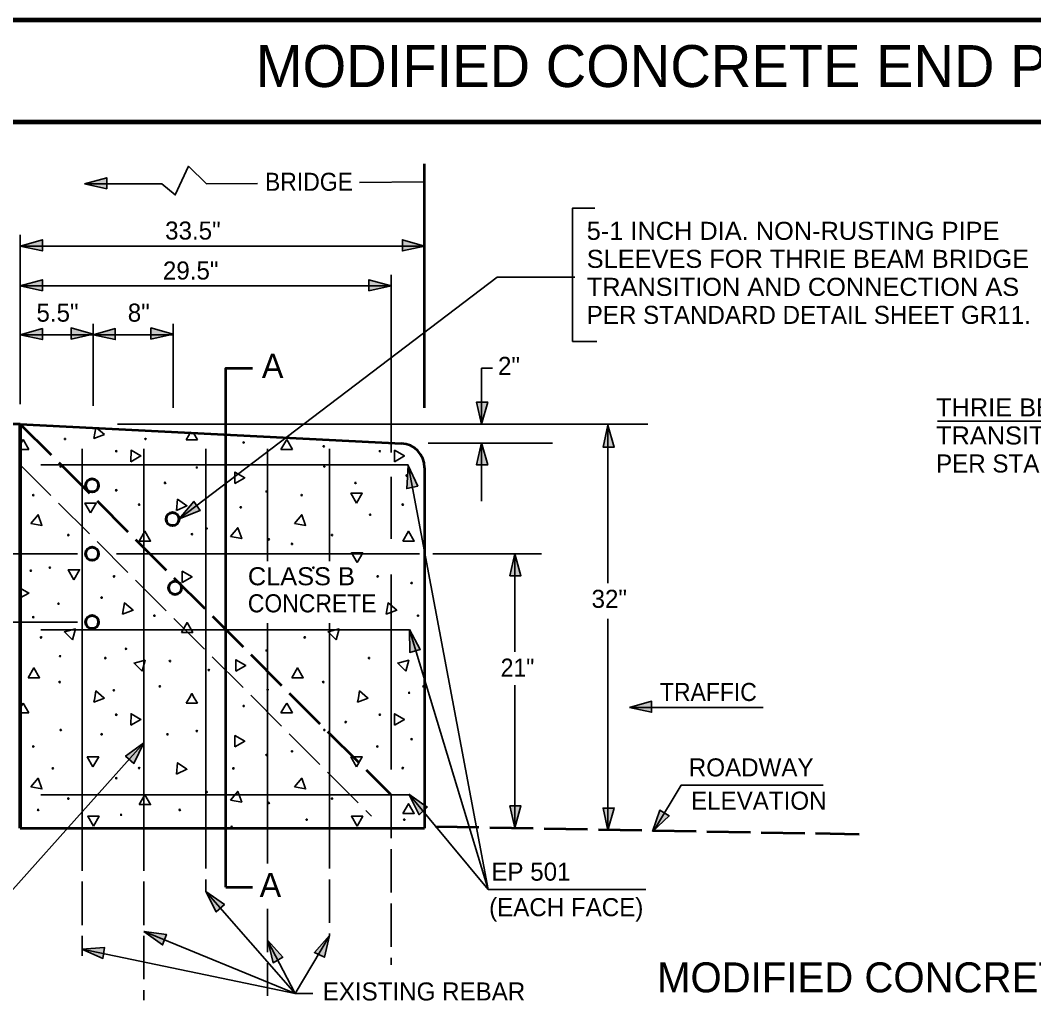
# Model space of a CAD drawing. Extents: x -8731 to -2098, y -68371 to -56618.
# Drawn here: x -3272 to -2713, y -67852 to -67310 of the extents above; entities that cross this region are included whole.
import ezdxf
from ezdxf.enums import TextEntityAlignment as Align

# ---------------------------------------------------------------- set-up
doc = ezdxf.new("R2010")
doc.units = 0
doc.header["$LTSCALE"] = 4
doc.linetypes.add('LONG_DASHED', pattern=[7.5, 6, -1.5])
doc.layers.add('1', color=7, linetype='Continuous', lineweight=35)
doc.layers.add('3', color=7, linetype='Continuous')

msp = doc.modelspace()

# ---------------------------------------------------------------- hatches: boundary and pattern name
at = {"layer": '1'}
for points in [[(-3236.7, -67400.44), (-3224.5, -67403.12), (-3224.5, -67397)], [(-3272.22, -67434.74), (-3260.04, -67437.44), (-3260.04, -67431.3)], [(-3049.06, -67434.74), (-3061.22, -67437.44), (-3061.22, -67431.3)], [(-3272.22, -67456.8), (-3260.04, -67459.48), (-3260.04, -67453.36)], [(-3067.52, -67456.8), (-3079.7, -67459.48), (-3079.7, -67453.36)], [(-3231.98, -67483.44), (-3244.16, -67486.12), (-3244.16, -67480)], [(-3187.88, -67483.44), (-3200.06, -67486.12), (-3200.06, -67480)], [(-3272.22, -67483.74), (-3260.04, -67486.44), (-3260.04, -67480.32)], [(-3231.98, -67483.74), (-3219.8, -67486.44), (-3219.8, -67480.32)], [(-3017.58, -67533.12), (-3020.28, -67520.94), (-3014.14, -67520.94)], [(-2947.76, -67533.6), (-2950.44, -67545.8), (-2944.32, -67545.8)], [(-3017.58, -67543.4), (-3020.28, -67555.6), (-3014.14, -67555.6)], [(-3058.02, -67556.04), (-3052.82, -67567.36), (-3058.82, -67568.66)], [(-3184.5, -67585.46), (-3172.94, -67580.82), (-3176.38, -67575.76)], [(-2999.22, -67604.66), (-3001.9, -67616.84), (-2995.78, -67616.84)], [(-3057.4, -67646.56), (-3051.36, -67657.48), (-3057.22, -67659.22)], [(-2935.86, -67689.56), (-2923.7, -67692.26), (-2923.7, -67686.12)], [(-3203.94, -67709.08), (-3214.04, -67716.4), (-3209.46, -67720.48)], [(-3057.78, -67737.54), (-3047.5, -67744.6), (-3051.96, -67748.8)], [(-2999.22, -67756.08), (-3001.9, -67743.92), (-2995.78, -67743.92)], [(-2947.76, -67757.32), (-2950.44, -67745.14), (-2944.32, -67745.14)], [(-2923.2, -67758.12), (-2919.18, -67746.32), (-2913.94, -67749.5)], [(-3169.82, -67791.28), (-3159.54, -67798.34), (-3164, -67802.52)], [(-3203.94, -67813.34), (-3191.58, -67814.96), (-3193.66, -67820.72)], [(-3101.44, -67815.44), (-3104.34, -67827.56), (-3109.84, -67824.9)], [(-3135.58, -67818.2), (-3127.28, -67827.52), (-3132.62, -67830.52)], [(-3238.2, -67823.12), (-3225.76, -67822.14), (-3226.62, -67828.2)]]:
    msp.add_hatch(color=256, dxfattribs=at).paths.add_polyline_path(points)

# ---------------------------------------------------------------- linework, layer by layer
at = {"layer": '1', "lineweight": 100}
for p, q in [((-2148.78, -67310.06), (-3641.02, -67310.06)), ((-2148.78, -67366.3), (-3641.02, -67366.3))]:
    msp.add_line(p, q, dxfattribs=at)
at = {"layer": '1', "lineweight": 53}
for p, q in [((-3049.06, -67524.18), (-3049.06, -67389.4)), ((-3272.22, -67533.1), (-3061.78, -67543.72)), ((-3049.06, -67557.18), (-3049.06, -67756.28)), ((-3272.22, -67756.28), (-3049.06, -67756.28)), ((-3158.72, -67788.84), (-3144.02, -67788.84))]:
    msp.add_line(p, q, dxfattribs=at)
at = {"layer": '1'}
for p, q in [((-3141.32, -67400.16), (-3169.5, -67400.44)), ((-3049.44, -67399.2), (-3084.98, -67399.58)), ((-3272.22, -67522.04), (-3272.22, -67428.62)), ((-3272.42, -67434.74), (-3049.06, -67434.74)), ((-3067.52, -67548.68), (-3067.52, -67450.68)), ((-3272.42, -67456.8), (-3067.52, -67456.8)), ((-3231.98, -67522.96), (-3231.98, -67477.62)), ((-3187.88, -67524.18), (-3187.88, -67477.62)), ((-3187.88, -67483.74), (-3272.22, -67483.74)), ((-2967.36, -67487.42), (-2953.88, -67487.42)), ((-3017.58, -67532.76), (-3017.58, -67502.12)), ((-3017.58, -67502.12), (-3011.46, -67502.12)), ((-3230.5, -67535.12), (-3231.54, -67541.1)), ((-3225.66, -67538.92), (-3229.98, -67535.4)), ((-3218.5, -67533.1), (-2925.7, -67533.1)), ((-2947.76, -67620.96), (-2947.76, -67533.1)), ((-3270.66, -67541.64), (-3272.22, -67544.3)), ((-3267.54, -67547.06), (-3270.66, -67541.64)), ((-3231.54, -67541.1), (-3225.66, -67538.92)), ((-3178.12, -67537.42), (-3180.64, -67541.74)), ((-3180.64, -67541.74), (-3174.34, -67541.74)), ((-3174.34, -67541.74), (-3176.56, -67537.92)), ((-3125.12, -67541.64), (-3126.14, -67543.38)), ((-3122, -67547.06), (-3125.12, -67541.64)), ((-3272.22, -67547.06), (-3267.54, -67547.06)), ((-3238.08, -67756.28), (-3238.08, -67546.72)), ((-3203.94, -67756.28), (-3203.94, -67546.72)), ((-3169.8, -67756.28), (-3169.8, -67546.72)), ((-3135.66, -67608.72), (-3135.66, -67546.72)), ((-3126.14, -67543.38), (-3128.28, -67547.06)), ((-3128.28, -67547.06), (-3126.14, -67547.06)), ((-3126.14, -67547.06), (-3122, -67547.06)), ((-3101.52, -67608.72), (-3101.52, -67546.72)), ((-3046.98, -67543.66), (-2978.38, -67543.66)), ((-3017.58, -67575.64), (-3017.58, -67543.78)), ((-3260.9, -67555.6), (-3058.02, -67555.6)), ((-3013.9, -67790.04), (-3058.02, -67555.6)), ((-3067.52, -67596.46), (-3067.52, -67562.16)), ((-3318.84, -67604.66), (-3240.68, -67604.66)), ((-3219.12, -67604.66), (-3051.9, -67604.66)), ((-3044.54, -67604.66), (-2984.5, -67604.66)), ((-2999.22, -67658.94), (-2999.22, -67604.66)), ((-3067.52, -67723.88), (-3067.52, -67616.06)), ((-3240.56, -67642.4), (-3317.74, -67642.4)), ((-2947.76, -67756.96), (-2947.76, -67640.56)), ((-3260.9, -67646.7), (-3057.4, -67646.7)), ((-3135.66, -67756.28), (-3135.66, -67643)), ((-3101.52, -67756.28), (-3101.52, -67643)), ((-3013.9, -67790.04), (-3057.4, -67646.7)), ((-2999.22, -67756.3), (-2999.22, -67677.32)), ((-3270.66, -67687.18), (-3272.1, -67689.64)), ((-3267.54, -67692.6), (-3270.66, -67687.18)), ((-3231.1, -67684.18), (-3231.54, -67686.64)), ((-3231.54, -67686.64), (-3225.66, -67684.48)), ((-3225.66, -67684.48), (-3226.02, -67684.18)), ((-3178.82, -67684.18), (-3180.64, -67687.28)), ((-3180.64, -67687.28), (-3174.34, -67687.28)), ((-3174.34, -67687.28), (-3176.16, -67684.18)), ((-3125.12, -67687.18), (-3126.14, -67688.92)), ((-3122, -67692.6), (-3125.12, -67687.18)), ((-3085.58, -67684.18), (-3086, -67686.64)), ((-3086, -67686.64), (-3080.1, -67684.48)), ((-3080.1, -67684.48), (-3080.48, -67684.18)), ((-3272.22, -67692.6), (-3267.54, -67692.6)), ((-3126.14, -67688.92), (-3128.28, -67692.6)), ((-3128.28, -67692.6), (-3126.14, -67692.6)), ((-3126.14, -67692.6), (-3122, -67692.6)), ((-2862, -67689.56), (-2935.5, -67689.56)), ((-3260.9, -67737.8), (-3057.4, -67737.8)), ((-3120.5, -67847.6), (-3169.8, -67791.24)), ((-3120.5, -67847.6), (-3203.8, -67813.3)), ((-3120.5, -67847.6), (-3135.66, -67818.2)), ((-3120.5, -67847.6), (-3238.1, -67823.1))]:
    msp.add_line(p, q, dxfattribs=at)
at = {"layer": '1', "linetype": 'LONG_DASHED', "lineweight": 53}
for p, q in [((-3272.22, -67533.1), (-3583.54, -67532.6)), ((-3272.22, -67533.1), (-3067.86, -67737.48)), ((-2809.1, -67759.7), (-3049.26, -67755.4))]:
    msp.add_line(p, q, dxfattribs=at)
at = {"layer": '1', "lineweight": 70}
msp.add_line((-3272.22, -67756.28), (-3272.22, -67533.3), dxfattribs=at)
at = {"layer": '1', "linetype": 'LONG_DASHED'}
for p, q in [((-3272.26, -67555.56), (-3078.3, -67749.54)), ((-3067.52, -67737.8), (-3067.52, -67831.68)), ((-3238.08, -67755.72), (-3238.1, -67826.78)), ((-3203.94, -67755.72), (-3203.94, -67851.28)), ((-3169.8, -67754.5), (-3169.8, -67791.24)), ((-3135.66, -67755.72), (-3135.66, -67775.8)), ((-3101.52, -67754.5), (-3101.52, -67815.76)), ((-3135.66, -67800.8), (-3135.66, -67848.84))]:
    msp.add_line(p, q, dxfattribs=at)
at = {"layer": '1'}
for points in [[(-3169.5, -67400.44), (-3179.3, -67390.64), (-3186.66, -67406.56), (-3194, -67400.44), (-3235.66, -67400.44)], [(-2967.36, -67487.42), (-2967.36, -67413.92), (-2955.1, -67413.92)], [(-3184.5, -67585.46), (-3009.02, -67451.88), (-2966.14, -67451.88)], [(-2765.9, -67531.52), (-2518.44, -67531.52), (-2479.24, -67562.16)], [(-3272.22, -67629.12), (-3267.5, -67626.4), (-3272.22, -67623.68)], [(-3226.02, -67684.18), (-3230.44, -67680.48), (-3231.1, -67684.18)], [(-3226.02, -67684.18), (-3230.44, -67680.48), (-3231.1, -67684.18)], [(-3080.48, -67684.18), (-3084.9, -67680.48), (-3085.58, -67684.18)], [(-3080.48, -67684.18), (-3084.9, -67680.48), (-3085.58, -67684.18)], [(-3176.16, -67684.18), (-3177.5, -67681.88), (-3178.82, -67684.18)], [(-3401.06, -67828), (-3310.38, -67828), (-3203.94, -67709.16)], [(-2828.92, -67732.44), (-2907.32, -67732.44), (-2922.02, -67756.96)], [(-2926.94, -67790.04), (-3013.9, -67790.04), (-3057.4, -67737.8)], [(-3110.7, -67847.6), (-3120.5, -67847.6), (-3101.52, -67815.76)]]:
    msp.add_lwpolyline(points, dxfattribs=at)
for points in [[(-3236.7, -67400.44), (-3224.5, -67403.12), (-3224.5, -67397)], [(-3272.22, -67434.74), (-3260.04, -67437.44), (-3260.04, -67431.3)], [(-3049.06, -67434.74), (-3061.22, -67437.44), (-3061.22, -67431.3)], [(-3272.22, -67456.8), (-3260.04, -67459.48), (-3260.04, -67453.36)], [(-3067.52, -67456.8), (-3079.7, -67459.48), (-3079.7, -67453.36)], [(-3231.98, -67483.44), (-3244.16, -67486.12), (-3244.16, -67480)], [(-3187.88, -67483.44), (-3200.06, -67486.12), (-3200.06, -67480)], [(-3272.22, -67483.74), (-3260.04, -67486.44), (-3260.04, -67480.32)], [(-3231.98, -67483.74), (-3219.8, -67486.44), (-3219.8, -67480.32)], [(-3017.58, -67533.12), (-3020.28, -67520.94), (-3014.14, -67520.94)], [(-2947.76, -67533.6), (-2950.44, -67545.8), (-2944.32, -67545.8)], [(-3017.58, -67543.4), (-3020.28, -67555.6), (-3014.14, -67555.6)], [(-3211.1, -67553.84), (-3205.66, -67550.7), (-3211.08, -67547.54)], [(-3065.56, -67553.84), (-3060.1, -67550.7), (-3065.54, -67547.54)], [(-3058.02, -67556.04), (-3052.82, -67567.36), (-3058.82, -67568.66)], [(-3153.76, -67565.86), (-3148.32, -67562.7), (-3153.72, -67559.56)], [(-3185.9, -67580.84), (-3180.2, -67578.18), (-3185.34, -67574.6)], [(-3086.54, -67576.76), (-3083.38, -67571.32), (-3089.66, -67571.32)], [(-3233.42, -67582.16), (-3230.28, -67576.7), (-3236.56, -67576.7)], [(-3184.5, -67585.46), (-3172.94, -67580.82), (-3176.38, -67575.76)], [(-3266.46, -67587.96), (-3260.28, -67589.04), (-3262.4, -67583.16)], [(-3120.9, -67587.96), (-3114.74, -67589.04), (-3116.86, -67583.16)], [(-3156.16, -67595.18), (-3149.98, -67596.28), (-3152.14, -67590.36)], [(-3206.54, -67597.68), (-3200.26, -67597.68), (-3203.38, -67592.28)], [(-3061, -67597.68), (-3054.72, -67597.68), (-3057.86, -67592.28)], [(-3086.3, -67609.56), (-3083.14, -67604.12), (-3089.42, -67604.12)], [(-2999.22, -67604.66), (-3001.9, -67616.84), (-2995.78, -67616.84)], [(-3242.62, -67619), (-3239.46, -67613.56), (-3245.74, -67613.56)], [(-3182.84, -67620.62), (-3177.4, -67617.48), (-3182.82, -67614.34)], [(-3215.8, -67638.06), (-3209.9, -67635.9), (-3214.7, -67631.88)], [(-3070.26, -67638.06), (-3064.36, -67635.9), (-3069.16, -67631.88)], [(-3243.38, -67652.28), (-3241.78, -67646.2), (-3247.82, -67647.84)], [(-3183.26, -67648.1), (-3176.98, -67648.1), (-3180.1, -67642.68)], [(-3097.84, -67652.28), (-3096.22, -67646.2), (-3102.28, -67647.84)], [(-3057.4, -67646.56), (-3051.36, -67657.48), (-3057.22, -67659.22)], [(-3204.94, -67669.54), (-3203.3, -67663.46), (-3209.36, -67665.08)], [(-3153.18, -67669.52), (-3147.74, -67666.4), (-3153.14, -67663.24)], [(-3059.38, -67669.54), (-3057.76, -67663.46), (-3063.82, -67665.08)], [(-3267.86, -67673.2), (-3261.58, -67673.2), (-3264.7, -67667.76)], [(-3122.32, -67673.2), (-3116.04, -67673.2), (-3119.16, -67667.76)], [(-2935.86, -67689.56), (-2923.7, -67692.26), (-2923.7, -67686.12)], [(-3211.1, -67699.38), (-3205.66, -67696.24), (-3211.08, -67693.08)], [(-3065.56, -67699.38), (-3060.1, -67696.24), (-3065.54, -67693.08)], [(-3203.94, -67709.08), (-3214.04, -67716.4), (-3209.46, -67720.48)], [(-3153.76, -67711.4), (-3148.32, -67708.24), (-3153.72, -67705.1)], [(-3232.08, -67722.3), (-3228.94, -67716.86), (-3235.22, -67716.86)], [(-3185.9, -67726.36), (-3180.2, -67723.72), (-3185.34, -67720.12)], [(-3086.54, -67722.3), (-3083.38, -67716.86), (-3089.66, -67716.86)], [(-3266.46, -67733.5), (-3260.28, -67734.6), (-3262.4, -67728.7)], [(-3120.9, -67733.5), (-3114.74, -67734.6), (-3116.86, -67728.7)], [(-3156.16, -67740.72), (-3149.98, -67741.82), (-3152.14, -67735.92)], [(-3057.78, -67737.54), (-3047.5, -67744.6), (-3051.96, -67748.8)], [(-3206.54, -67743.24), (-3200.26, -67743.24), (-3203.38, -67737.8)], [(-3061, -67748.12), (-3054.72, -67748.12), (-3057.86, -67742.72)], [(-2999.22, -67756.08), (-3001.9, -67743.92), (-2995.78, -67743.92)], [(-2947.76, -67757.32), (-2950.44, -67745.14), (-2944.32, -67745.14)], [(-2923.2, -67758.12), (-2919.18, -67746.32), (-2913.94, -67749.5)], [(-3231.84, -67755.1), (-3228.7, -67749.66), (-3234.98, -67749.66)], [(-3086.3, -67755.1), (-3083.14, -67749.66), (-3089.42, -67749.66)], [(-3169.82, -67791.28), (-3159.54, -67798.34), (-3164, -67802.52)], [(-3203.94, -67813.34), (-3191.58, -67814.96), (-3193.66, -67820.72)], [(-3101.44, -67815.44), (-3104.34, -67827.56), (-3109.84, -67824.9)], [(-3135.58, -67818.2), (-3127.28, -67827.52), (-3132.62, -67830.52)], [(-3238.2, -67823.12), (-3225.76, -67822.14), (-3226.62, -67828.2)]]:
    msp.add_lwpolyline(points, close=True, dxfattribs=at)
at = {"layer": '1', "lineweight": 53}
msp.add_lwpolyline([(-3158.72, -67788.84), (-3158.72, -67502.16), (-3144.02, -67502.16)], dxfattribs=at)
at = {"layer": '1'}
for centre in [(-3247.533, -67541.318), (-3203.061, -67541.318), (-3148.874, -67543.241), (-3104.683, -67545.361), (-3219.232, -67548.056), (-3073.688, -67548.056), (-3249.906, -67556.473), (-3174.732, -67557.068), (-3104.361, -67556.473), (-3058.864, -67561.532), (-3219.232, -67569.618), (-3192.28, -67565.575), (-3087.164, -67565.575), (-3265.052, -67572.313), (-3136.235, -67570.3), (-3116.812, -67572.313), (-3206.606, -67577.517), (-3150.503, -67579.052), (-3061.062, -67577.517), (-3079.078, -67583.095), (-3169.311, -67590.749), (-3245.685, -67594.364), (-3177.456, -67593.876), (-3135.035, -67596.765), (-3100.14, -67594.364), (-3122.202, -67599.266), (-3266.4, -67614.09), (-3255.91, -67612.399), (-3110.365, -67612.399), (-3220.433, -67617.214), (-3074.888, -67617.214), (-3056.168, -67620.828), (-3227.318, -67628.914), (-3251.107, -67632.242), (-3105.562, -67632.242), (-3265.052, -67639.695), (-3198.177, -67638.864), (-3052.632, -67638.864), (-3260.725, -67650.883), (-3115.18, -67650.883), (-3213.842, -67657.215), (-3136.235, -67658.1), (-3250.228, -67661.258), (-3225.248, -67662.321), (-3189.584, -67663.953), (-3079.703, -67662.321), (-3168.11, -67668.931), (-3250.5, -67675.541), (-3104.955, -67675.541), (-3220.58, -67680.124), (-3195.169, -67677.955), (-3135.641, -67679.75), (-3057.516, -67681.472), (-3049.624, -67677.955), (-3148.874, -67688.786), (-3219.232, -67693.601), (-3092.554, -67697.644), (-3073.688, -67693.601), (-3249.906, -67702.018), (-3227.318, -67704.382), (-3190.932, -67704.382), (-3174.732, -67702.613), (-3104.361, -67702.018), (-3056.168, -67707.077), (-3265.052, -67711.12), (-3122.202, -67713.815), (-3075.035, -67711.12), (-3136.235, -67715.845), (-3254.271, -67723.249), (-3206.606, -67723.062), (-3154.546, -67723.249), (-3061.062, -67723.062), (-3219.232, -67728.639), (-3169.311, -67736.294), (-3245.685, -67739.908), (-3135.035, -67742.31), (-3100.14, -67739.908), (-3262.357, -67746.159), (-3216.537, -67748.854), (-3184.194, -67746.159), (-3114.117, -67751.549), (-3060.211, -67751.549), (-3155.484, -67755.542)]:
    msp.add_circle(centre, 0.349, dxfattribs=at)
at = {"layer": '1', "lineweight": 60}
for centre in [(-3232.596, -67566.932), (-3188.124, -67585.53), (-3232.596, -67604.666), (-3186.776, -67623.533), (-3232.596, -67642.4)]:
    msp.add_circle(centre, 3.616, dxfattribs=at)
at = {"layer": '1', "lineweight": 53}
msp.add_arc((-3062.524, -67557.173), 13.476, 0, 86.86147, dxfattribs=at)

# ---------------------------------------------------------------- texts
at = {"layer": '1'}
for s, height, width, p in [('BRIDGE', 9.968, 0.95, (-3137.12, -67404.24)), ('5-1 INCH DIA. NON-RUSTING PIPE', 9.968, 1.05, (-2959.48, -67431.337)), ('SLEEVES FOR THRIE BEAM BRIDGE', 9.968, 1.05, (-2959.48, -67446.805)), ('TRANSITION AND CONNECTION AS', 9.968, 1.05, (-2959.48, -67462.272)), ('THRIE BEAM GUARDRAIL BRIDGE', 9.968, 1.05, (-2766.62, -67528.86)), ('TRANSITION AND CONNECTION AS', 9.968, 1.05, (-2766.62, -67544.34)), ('CLASS B', 9.968, 1.05, (-3146.58, -67622.1)), ('CONCRETE', 9.968, 0.95, (-3146.58, -67637.04)), ('21"', 9.967, 0.95, (-3007, -67672.56)), ('TRAFFIC', 9.968, 0.95, (-2919.04, -67686))]:
    msp.add_text(s, height=height, dxfattribs=dict(at, width=width)).set_placement(p)
for s, height, p in [('33.5"', 9.967, (-3192.26, -67431.18)), ('29.5"', 9.967, (-3193.48, -67453.24)), ('5.5"', 9.967, (-3263.3, -67476.52)), ('8"', 9.967, (-3212.88, -67476.52)), ('PER STANDARD DETAIL SHEET GR11.', 9.968, (-2959.48, -67477.74)), ('A', 13.4, (-3138.86, -67507.66)), ('2"', 9.967, (-3008.48, -67505.92)), ('PER STANDARD DETAIL SHEET GR7M.', 9.968, (-2766.62, -67559.82)), ('32"', 9.967, (-2956.82, -67634.56)), ('ROADWAY', 9.968, (-2903.12, -67727.66)), ('ELEVATION', 9.968, (-2901.9, -67746.04)), ('EP 501', 9.968, (-3012.16, -67785.24)), ('A', 13.4, (-3140.1, -67794.34)), ('(EACH FACE)', 9.968, (-3013.38, -67804.84)), ('MODIFIED CONCRETE END POST', 16.57, (-2920.66, -67846.92)), ('EXISTING REBAR', 9.968, (-3105.26, -67851.4))]:
    msp.add_text(s, height=height, dxfattribs=at).set_placement(p)
at = {"layer": '3'}
msp.add_text('MODIFIED CONCRETE END POST', height=23.16, dxfattribs=at).set_placement((-2891.8, -67346.94), align=Align.CENTER)

doc.saveas('drawing.dxf')
